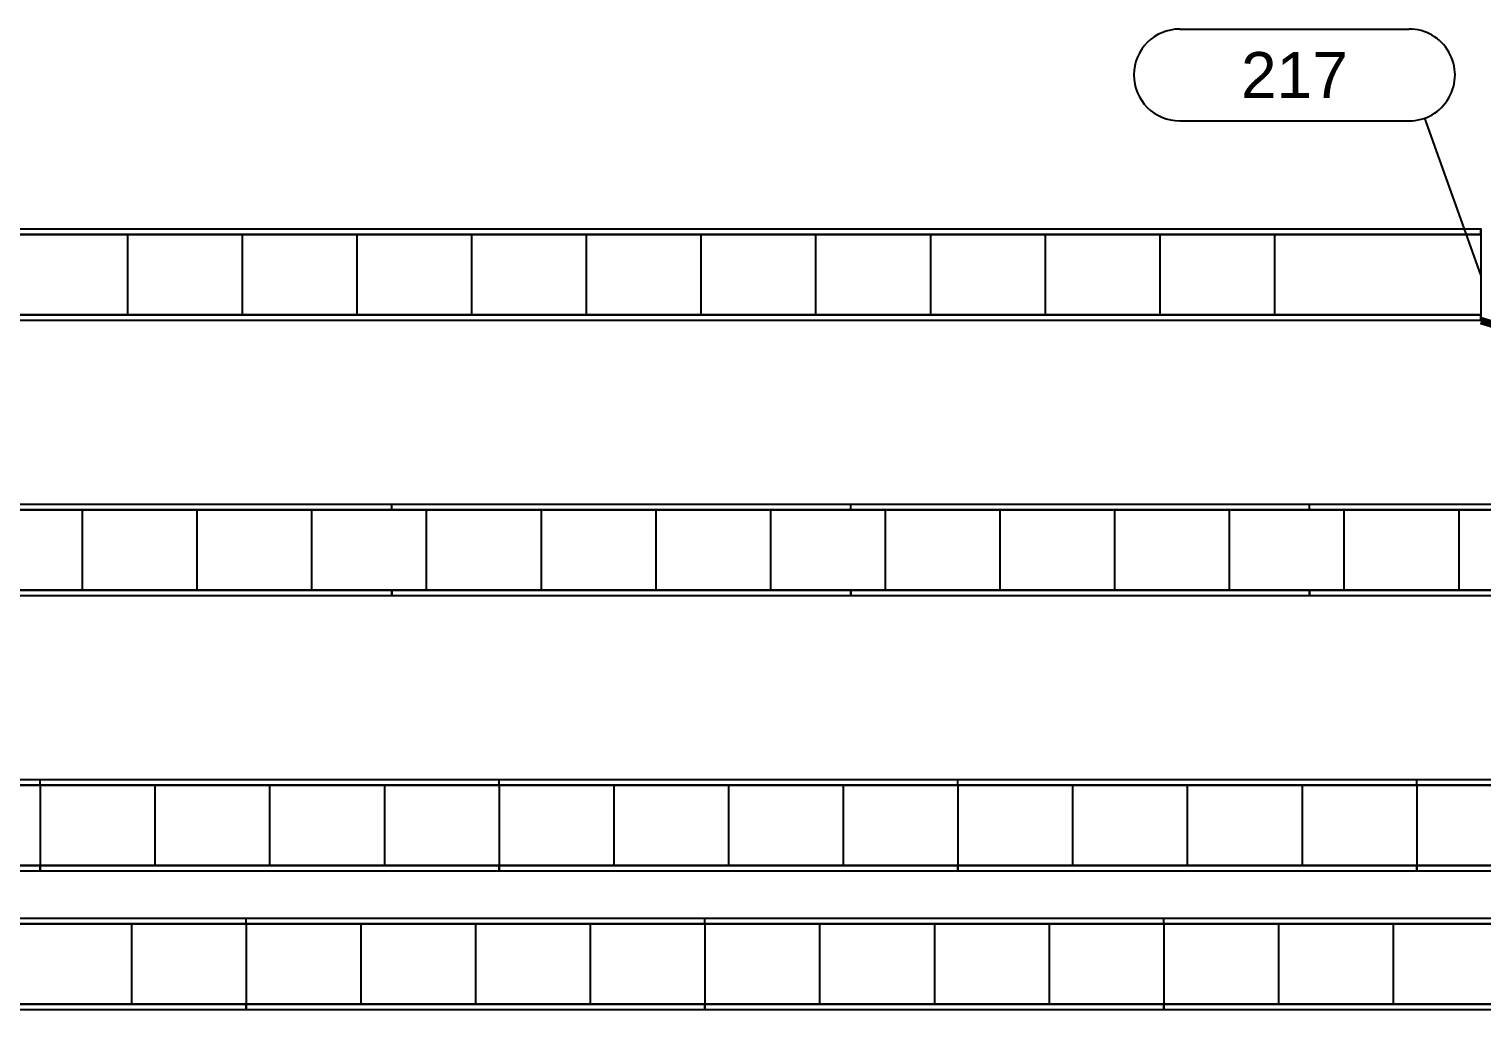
# Model space of a CAD drawing. Header units: inches. Extents: x -21257 to 11444, y 0 to 8704.
# Drawn here: x 1595.9 to 1975.9, y 7372.5 to 7629 of the extents above; entities that cross this region are included whole.
import ezdxf
from ezdxf.enums import TextEntityAlignment as Align

# ---------------------------------------------------------------- set-up
doc = ezdxf.new("R2010")
doc.units = ezdxf.units.IN
doc.header["$MEASUREMENT"] = 0
for name, color, linetype in [('100-CONV-LAYOUT', 3, 'Continuous'), ('200-CONV-LAYOUT', 4, 'Continuous'), ('200-CONV-LAYOUT-SAW', 4, 'Continuous'), ('200-CONV-NUMBERS', 4, 'Continuous'), ('400-CONV-LAYOUT-ACCUM', 1, 'Continuous')]:
    doc.layers.add(name, color=color, linetype=linetype)
doc.styles.get("Standard").update_dxf_attribs({"font": 'helvl.shx'})

# ---------------------------------------------------------------- blocks, each defined once
blk = doc.blocks.new('DCBLOCK')
at = {"linetype": 'Continuous'}
for p, q in [((-0.625, 0), (0, 0)), ((-0.625, -0.25), (0, -0.25))]:
    blk.add_line(p, q, dxfattribs=at)
for centre, start, end in [((-0.625, -0.125), 90, 269.9999), ((0, -0.125), 269.9999, 90)]:
    blk.add_arc(centre, 0.125, start, end)
blk.add_attdef('FORTNAITEM', text='', height=0.125).set_placement((-0.3125, -0.125), align=Align.MIDDLE_CENTER)
at = {"flags": 1}
blk.add_attdef('SERIALNUM', (-0.625, -0.3437), '', height=0.125, dxfattribs=at)
blk = doc.blocks.new('Promise-US15-100330-00-20-408 200 Series')
at = {"layer": '200-CONV-LAYOUT', "color": 1, "linetype": 'Continuous'}
for p, q in [((-13927.3, -7176.06, 332.5), (-13927.3, -7197.06, 332.5)), ((-13897.32, -7176.06, 325.9), (-13897.32, -7174.56, 325.9)), ((-13897.3, -7176.06, 332.4), (-13897.32, -7176.06, 325.9)), ((-13897.3, -7176.06, 332.4), (-13897.3, -7174.56, 332.4)), ((-13897.3, -7176.06, 332.4), (-13897.3, -7197.06, 332.4)), ((-13867.3, -7176.06, 332.3), (-13867.3, -7197.06, 332.3)), ((-13837.3, -7176.06, 332.2), (-13837.3, -7197.06, 332.2)), ((-13807.3, -7176.06, 332.1), (-13807.3, -7197.06, 332.1)), ((-13777.32, -7176.06, 325.5), (-13777.32, -7174.56, 325.5)), ((-13777.3, -7176.06, 332), (-13777.32, -7176.06, 325.5)), ((-13777.3, -7176.06, 332), (-13777.3, -7174.56, 332)), ((-13777.3, -7176.06, 332), (-13777.3, -7197.06, 332)), ((-13747.3, -7176.06, 331.9), (-13747.3, -7197.06, 331.9)), ((-13717.3, -7176.06, 331.8), (-13717.3, -7197.06, 331.8)), ((-13687.3, -7176.06, 331.7), (-13687.3, -7197.06, 331.7)), ((-13657.32, -7176.06, 325.1), (-13657.32, -7174.56, 325.1)), ((-13657.3, -7176.06, 331.6), (-13657.32, -7176.06, 325.1)), ((-13657.3, -7176.06, 331.6), (-13657.3, -7174.56, 331.6)), ((-13657.3, -7176.06, 331.6), (-13657.3, -7197.06, 331.6)), ((-13627.3, -7176.06, 331.5), (-13627.3, -7197.06, 331.5)), ((-13597.3, -7176.06, 331.4), (-13597.3, -7197.06, 331.4)), ((-13897.32, -7197.06, 325.9), (-13897.32, -7198.56, 325.9)), ((-13897.3, -7197.06, 332.4), (-13897.32, -7197.06, 325.9)), ((-13897.3, -7198.56, 332.4), (-13897.3, -7197.06, 332.4)), ((-13777.32, -7197.06, 325.5), (-13777.32, -7198.56, 325.5)), ((-13777.3, -7197.06, 332), (-13777.32, -7197.06, 325.5)), ((-13777.3, -7198.56, 332), (-13777.3, -7197.06, 332)), ((-13657.32, -7197.06, 325.1), (-13657.32, -7198.56, 325.1)), ((-13657.3, -7197.06, 331.6), (-13657.32, -7197.06, 325.1)), ((-13657.3, -7198.56, 331.6), (-13657.3, -7197.06, 331.6))]:
    blk.add_line(p, q, dxfattribs=at)
at = {"layer": '200-CONV-LAYOUT', "color": 1}
for points in [[(-13177.32, -7176.06, 323.5), (-14227.32, -7176.06, 327), (-14227.32, -7174.56, 327), (-13177.32, -7174.56, 323.5)], [(-13177.3, -7176.06, 330), (-14227.29, -7176.06, 333.5), (-14227.32, -7176.06, 327), (-13177.32, -7176.06, 323.5)], [(-13177.3, -7176.06, 330), (-14227.29, -7176.06, 333.5), (-14227.29, -7174.56, 333.5), (-13177.3, -7174.56, 330)], [(-13177.3, -7197.06, 330), (-14227.29, -7197.06, 333.5), (-14227.29, -7176.06, 333.5), (-13177.3, -7176.06, 330)], [(-13177.3, -7197.06, 330), (-14227.29, -7197.06, 333.5), (-14227.32, -7197.06, 327), (-13177.32, -7197.06, 323.5)], [(-13177.32, -7198.56, 323.5), (-14227.32, -7198.56, 327), (-14227.32, -7197.06, 327), (-13177.32, -7197.06, 323.5)], [(-13177.3, -7198.56, 330), (-14227.29, -7198.56, 333.5), (-14227.29, -7197.06, 333.5), (-13177.3, -7197.06, 330)]]:
    blk.add_3dface(points, dxfattribs=at)
at = {"layer": '200-CONV-LAYOUT-SAW'}
for p, q in [((-13574.4, -6995.84, 323.5), (-13574.4, -6994.34, 323.5)), ((-13574.35, -6995.84, 330), (-13574.35, -6994.34, 330)), ((-13928.34, -6995.84, 332.61), (-13928.34, -7016.84, 332.61)), ((-13898.34, -6995.84, 332.39), (-13898.34, -7016.84, 332.39)), ((-13868.34, -6995.84, 332.17), (-13868.34, -7016.84, 332.17)), ((-13838.35, -6995.84, 331.95), (-13838.35, -7016.84, 331.95)), ((-13808.35, -6995.84, 331.73), (-13808.35, -7016.84, 331.73)), ((-13778.35, -6995.84, 331.51), (-13778.35, -7016.84, 331.51)), ((-13748.35, -6995.84, 331.28), (-13748.35, -7016.84, 331.28)), ((-13718.35, -6995.84, 331.06), (-13718.35, -7016.84, 331.06)), ((-13688.35, -6995.84, 330.84), (-13688.35, -7016.84, 330.84)), ((-13658.35, -6995.84, 330.62), (-13658.35, -7016.84, 330.62)), ((-13628.35, -6995.84, 330.4), (-13628.35, -7016.84, 330.4)), ((-13574.35, -6995.84, 330), (-13574.4, -6995.84, 323.5)), ((-13574.35, -6995.84, 330), (-13574.35, -7016.84, 330)), ((-13574.4, -7016.84, 323.5), (-13574.4, -7018.34, 323.5)), ((-13574.35, -7016.84, 330), (-13574.4, -7016.84, 323.5)), ((-13574.35, -7018.34, 330), (-13574.35, -7016.84, 330))]:
    blk.add_line(p, q, dxfattribs=at)
at = {"layer": '200-CONV-LAYOUT-SAW', "const_width": 2, "elevation": 330}
blk.add_lwpolyline([(-13454.9, -7054.31), (-13574.35, -7018.34)], dxfattribs=at)
at = {"layer": '200-CONV-LAYOUT-SAW'}
for points in [[(-13574.4, -6995.84, 323.5), (-14048.39, -6995.84, 327), (-14048.39, -6994.34, 327), (-13574.4, -6994.34, 323.5)], [(-13574.35, -6995.84, 330), (-14048.34, -6995.84, 333.5), (-14048.34, -6994.34, 333.5), (-13574.35, -6994.34, 330)], [(-13574.35, -6995.84, 330), (-14048.34, -6995.84, 333.5), (-14048.39, -6995.84, 327), (-13574.4, -6995.84, 323.5)], [(-13574.35, -7016.84, 330), (-14048.34, -7016.84, 333.5), (-14048.34, -6995.84, 333.5), (-13574.35, -6995.84, 330)], [(-13574.35, -7016.84, 330), (-14048.34, -7016.84, 333.5), (-14048.39, -7016.84, 327), (-13574.4, -7016.84, 323.5)], [(-13574.4, -7018.34, 323.5), (-14048.39, -7018.34, 327), (-14048.39, -7016.84, 327), (-13574.4, -7016.84, 323.5)], [(-13574.35, -7018.34, 330), (-14048.34, -7018.34, 333.5), (-14048.34, -7016.84, 333.5), (-13574.35, -7016.84, 330)]]:
    blk.add_3dface(points, dxfattribs=at)
at = {"layer": '200-CONV-NUMBERS', "linetype": 'Continuous'}
blk.add_line((-13574.35, -7006.34, 330), (-13589.07, -6965.39, 360), dxfattribs=at)
at = {"layer": '200-CONV-NUMBERS', "xscale": 96, "yscale": 96, "zscale": 96}
blk.add_blockref('DCBLOCK', (-13593.13, -6942.1, 360), dxfattribs=at).add_auto_attribs({'FORTNAITEM': '217'})

msp = doc.modelspace()

# ---------------------------------------------------------------- linework, layer by layer
at = {"layer": '100-CONV-LAYOUT', "linetype": 'Continuous'}
for p, q in [((1598.84, 7431.24, 330), (1598.84, 7432.74, 330)), ((1598.84, 7431.24, 323.5), (1598.84, 7432.74, 323.5)), ((1718.84, 7431.24, 330), (1718.84, 7432.74, 330)), ((1718.84, 7431.24, 323.5), (1718.84, 7432.74, 323.5)), ((1838.84, 7431.24, 330), (1838.84, 7432.74, 330)), ((1838.84, 7431.24, 323.5), (1838.84, 7432.74, 323.5)), ((1958.84, 7431.24, 330), (1958.84, 7432.74, 330)), ((1958.84, 7431.24, 323.5), (1958.84, 7432.74, 323.5)), ((1598.84, 7431.24, 330), (1598.84, 7431.24, 323.5)), ((1598.84, 7431.24, 330), (1598.84, 7410.24, 330)), ((1628.84, 7431.24, 330), (1628.84, 7410.24, 330)), ((1658.84, 7431.24, 330), (1658.84, 7410.24, 330)), ((1688.84, 7431.24, 330), (1688.84, 7410.24, 330)), ((1718.84, 7431.24, 330), (1718.84, 7431.24, 323.5)), ((1718.84, 7431.24, 330), (1718.84, 7410.24, 330)), ((1748.84, 7431.24, 330), (1748.84, 7410.24, 330)), ((1778.84, 7431.24, 330), (1778.84, 7410.24, 330)), ((1808.84, 7431.24, 330), (1808.84, 7410.24, 330)), ((1838.84, 7431.24, 330), (1838.84, 7431.24, 323.5)), ((1838.84, 7431.24, 330), (1838.84, 7410.24, 330)), ((1868.84, 7431.24, 330), (1868.84, 7410.24, 330)), ((1898.84, 7431.24, 330), (1898.84, 7410.24, 330)), ((1928.84, 7431.24, 330), (1928.84, 7410.24, 330)), ((1958.84, 7431.24, 330), (1958.84, 7431.24, 323.5)), ((1958.84, 7431.24, 330), (1958.84, 7410.24, 330)), ((1598.84, 7408.74, 330), (1598.84, 7410.24, 330)), ((1598.84, 7410.24, 330), (1598.84, 7410.24, 323.5)), ((1598.84, 7410.24, 323.5), (1598.84, 7408.74, 323.5)), ((1718.84, 7408.74, 330), (1718.84, 7410.24, 330)), ((1718.84, 7410.24, 330), (1718.84, 7410.24, 323.5)), ((1718.84, 7410.24, 323.5), (1718.84, 7408.74, 323.5)), ((1838.84, 7408.74, 330), (1838.84, 7410.24, 330)), ((1838.84, 7410.24, 330), (1838.84, 7410.24, 323.5)), ((1838.84, 7410.24, 323.5), (1838.84, 7408.74, 323.5)), ((1958.84, 7408.74, 330), (1958.84, 7410.24, 330)), ((1958.84, 7410.24, 330), (1958.84, 7410.24, 323.5)), ((1958.84, 7410.24, 323.5), (1958.84, 7408.74, 323.5))]:
    msp.add_line(p, q, dxfattribs=at)
at = {"layer": '100-CONV-LAYOUT'}
for points in [[(2798.84, 7431.24, 323.5), (1358.84, 7431.24, 323.5), (1358.84, 7432.74, 323.5), (2798.84, 7432.74, 323.5)], [(2798.84, 7431.24, 330), (1358.84, 7431.24, 330), (1358.84, 7432.74, 330), (2798.84, 7432.74, 330)], [(2798.84, 7410.24, 330), (1358.84, 7410.24, 330), (1358.84, 7431.24, 330), (2798.84, 7431.24, 330)], [(2798.84, 7431.24, 330), (1358.84, 7431.24, 330), (1358.84, 7431.24, 323.5), (2798.84, 7431.24, 323.5)], [(2798.84, 7410.24, 330), (1358.84, 7410.24, 330), (1358.84, 7410.24, 323.5), (2798.84, 7410.24, 323.5)], [(2798.84, 7408.74, 323.5), (1358.84, 7408.74, 323.5), (1358.84, 7410.24, 323.5), (2798.84, 7410.24, 323.5)], [(2798.84, 7408.74, 330), (1358.84, 7408.74, 330), (1358.84, 7410.24, 330), (2798.84, 7410.24, 330)]]:
    msp.add_3dface(points, dxfattribs=at)
at = {"layer": '400-CONV-LAYOUT-ACCUM', "linetype": 'Continuous'}
for p, q in [((1690.81, 7503.27, 330), (1690.81, 7504.77, 330)), ((1690.81, 7503.27, 323.5), (1690.81, 7504.77, 323.5)), ((1810.81, 7503.27, 330), (1810.81, 7504.77, 330)), ((1810.81, 7503.27, 323.5), (1810.81, 7504.77, 323.5)), ((1930.81, 7503.27, 330), (1930.81, 7504.77, 330)), ((1930.81, 7503.27, 323.5), (1930.81, 7504.77, 323.5)), ((1609.81, 7503.27, 330), (1609.81, 7482.27, 330)), ((1639.81, 7503.27, 330), (1639.81, 7482.27, 330)), ((1669.81, 7503.27, 330), (1669.81, 7482.27, 330)), ((1690.81, 7503.27, 330), (1690.81, 7503.27, 323.5)), ((1699.81, 7503.27, 330), (1699.81, 7482.27, 330)), ((1729.81, 7503.27, 330), (1729.81, 7482.27, 330)), ((1759.81, 7503.27, 330), (1759.81, 7482.27, 330)), ((1789.81, 7503.27, 330), (1789.81, 7482.27, 330)), ((1810.81, 7503.27, 330), (1810.81, 7503.27, 323.5)), ((1819.81, 7503.27, 330), (1819.81, 7482.27, 330)), ((1849.81, 7503.27, 330), (1849.81, 7482.27, 330)), ((1879.81, 7503.27, 330), (1879.81, 7482.27, 330)), ((1909.81, 7503.27, 330), (1909.81, 7482.27, 330)), ((1930.81, 7503.27, 330), (1930.81, 7503.27, 323.5)), ((1939.81, 7503.27, 330), (1939.81, 7482.27, 330)), ((1969.81, 7503.27, 330), (1969.81, 7482.27, 330)), ((1690.81, 7480.77, 330), (1690.81, 7482.27, 330)), ((1690.81, 7482.27, 330), (1690.81, 7482.27, 323.5)), ((1690.81, 7482.27, 323.5), (1690.81, 7480.77, 323.5)), ((1810.81, 7480.77, 330), (1810.81, 7482.27, 330)), ((1810.81, 7482.27, 330), (1810.81, 7482.27, 323.5)), ((1810.81, 7482.27, 323.5), (1810.81, 7480.77, 323.5)), ((1930.81, 7480.77, 330), (1930.81, 7482.27, 330)), ((1930.81, 7482.27, 330), (1930.81, 7482.27, 323.5)), ((1930.81, 7482.27, 323.5), (1930.81, 7480.77, 323.5))]:
    msp.add_line(p, q, dxfattribs=at)
at = {"layer": '400-CONV-LAYOUT-ACCUM'}
for points in [[(2890.81, 7503.27, 323.5), (1429.81, 7503.27, 323.5), (1429.81, 7504.77, 323.5), (2890.81, 7504.77, 323.5)], [(2890.81, 7503.27, 330), (1429.81, 7503.27, 330), (1429.81, 7504.77, 330), (2890.81, 7504.77, 330)], [(2890.81, 7482.27, 330), (1429.81, 7482.27, 330), (1429.81, 7503.27, 330), (2890.81, 7503.27, 330)], [(2890.81, 7503.27, 330), (1429.81, 7503.27, 330), (1429.81, 7503.27, 323.5), (2890.81, 7503.27, 323.5)], [(2890.81, 7482.27, 330), (1429.81, 7482.27, 330), (1429.81, 7482.27, 323.5), (2890.81, 7482.27, 323.5)], [(2890.81, 7480.77, 323.5), (1429.81, 7480.77, 323.5), (1429.81, 7482.27, 323.5), (2890.81, 7482.27, 323.5)], [(2890.81, 7480.77, 330), (1429.81, 7480.77, 330), (1429.81, 7482.27, 330), (2890.81, 7482.27, 330)]]:
    msp.add_3dface(points, dxfattribs=at)

# ---------------------------------------------------------------- block references
msp.add_blockref('Promise-US15-100330-00-20-408 200 Series', (15549.98, 14571.05))

doc.saveas('drawing.dxf')
